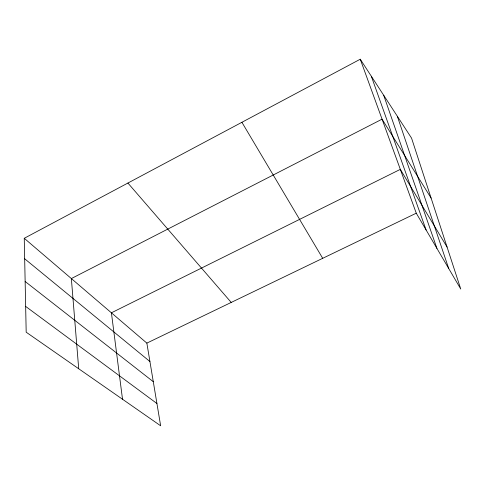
<?xml version="1.0" encoding="UTF-8"?>
<svg xmlns="http://www.w3.org/2000/svg" width="485" height="485" viewBox="0 0 485 485"><rect width="100%" height="100%" fill="white"/><g stroke="black" fill="none" stroke-linecap="round" stroke-linejoin="round"><path stroke-width="0.73" d="M24.25 238.293L146.852 343.113L160.644 425.781L26.184 332.201L24.25 238.293L360.258 59.218L411.559 138.128L460.75 289.024L416.269 213.194L360.258 59.218M146.852 343.113L416.269 213.194M25.65 306.411L156.934 403.52M25.141 281.494L153.29 381.701M24.674 258.778L149.926 361.531M127.913 183.051L231.218 302.428M431.098 198.056L382.065 119.171L71.356 278.566L78.709 368.758M447.073 247.065L400.325 169.362L111.411 312.807L122.517 399.246M241.906 122.293L322.701 258.317M371.328 76.248L426.115 229.981M383.683 95.254L436.943 248.441M397.33 116.242L448.704 268.484"/></g></svg>
